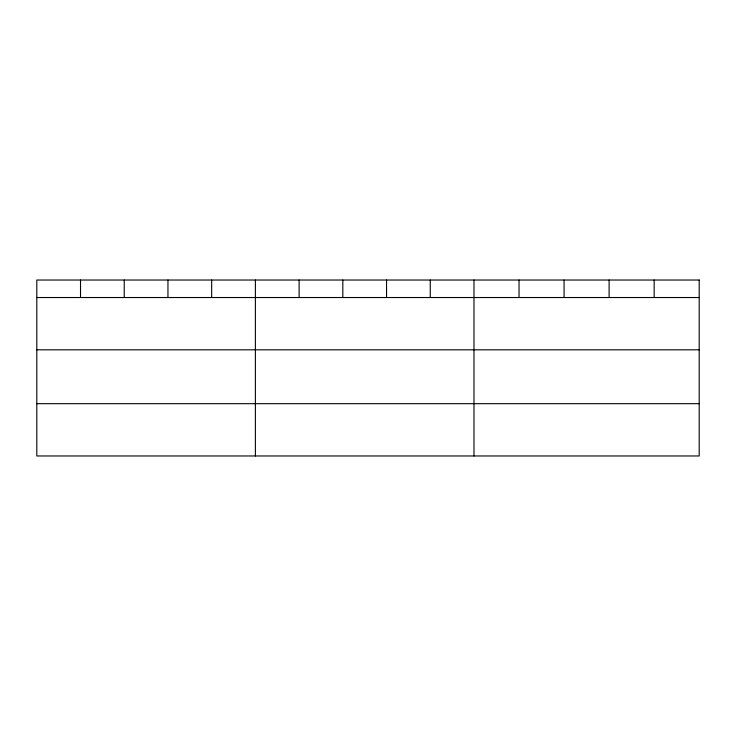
<?xml version="1.0" encoding="UTF-8"?>
<svg xmlns="http://www.w3.org/2000/svg" width="736" height="736" viewBox="0 0 736 736"><rect width="100%" height="100%" fill="white"/><g stroke="black" fill="none" stroke-linecap="round" stroke-linejoin="round"><path stroke-width="1.1" d="M36.8 297.528L699.2 297.528M36.8 349.812L699.2 349.812M36.8 403.678L699.2 403.678M654.157 280.03L654.157 297.528M609.114 280.03L609.114 297.528M564.07 280.03L564.07 297.528M519.027 280.03L519.027 297.528M473.984 280.03L473.984 455.97M430.266 280.03L430.266 297.528M386.547 280.03L386.547 297.528M342.829 280.03L342.829 297.528M299.11 280.03L299.11 297.528M255.392 280.03L255.392 455.97M211.674 280.03L211.674 297.528M167.955 280.03L167.955 297.528M124.237 280.03L124.237 297.528M80.518 280.03L80.518 297.528M699.2 280.03L36.8 280.03L36.8 455.97L699.2 455.97L699.2 280.03"/></g></svg>
